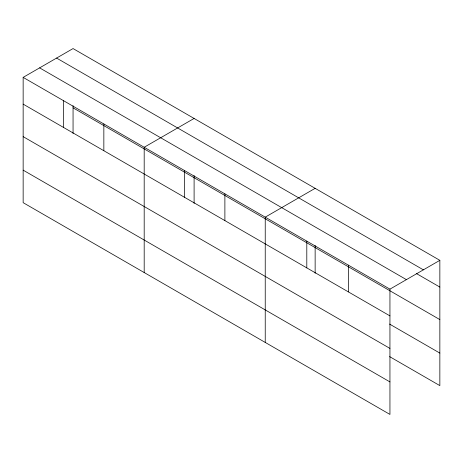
<?xml version="1.0" encoding="UTF-8"?>
<svg xmlns="http://www.w3.org/2000/svg" width="463" height="463" viewBox="0 0 463 463"><rect width="100%" height="100%" fill="white"/><g stroke="black" fill="none" stroke-linecap="round" stroke-linejoin="round"><path stroke-width="0.69" d="M194.101 175.546L194.101 203.379M315.141 245.431L315.141 273.263M389.944 348.413L389.944 289.144L23.15 77.379L23.15 202.667L389.944 414.431L389.944 348.413L23.15 136.643M389.591 356.603L439.85 385.621L439.85 260.333L73.056 48.569L23.15 77.379M194.101 118.447L144.19 147.263L144.19 272.551M315.141 188.331L265.235 217.147L265.235 342.435M389.944 289.144L439.85 260.333M56.59 58.072L423.379 269.842M416.272 273.465L439.85 287.077M39.621 67.87L406.41 279.635M73.056 107.833L439.85 319.597M23.15 104.129L389.944 315.893M389.591 324.088L439.85 353.101M23.15 170.147L389.944 381.917M348.373 265.143L348.373 291.893M306.801 241.148L306.801 267.892M224.885 193.852L224.885 220.596M184.54 170.558L184.54 197.302M103.845 123.968L103.845 150.718M73.056 105.662L73.056 133.494M63.495 100.674L63.495 127.423"/></g></svg>
